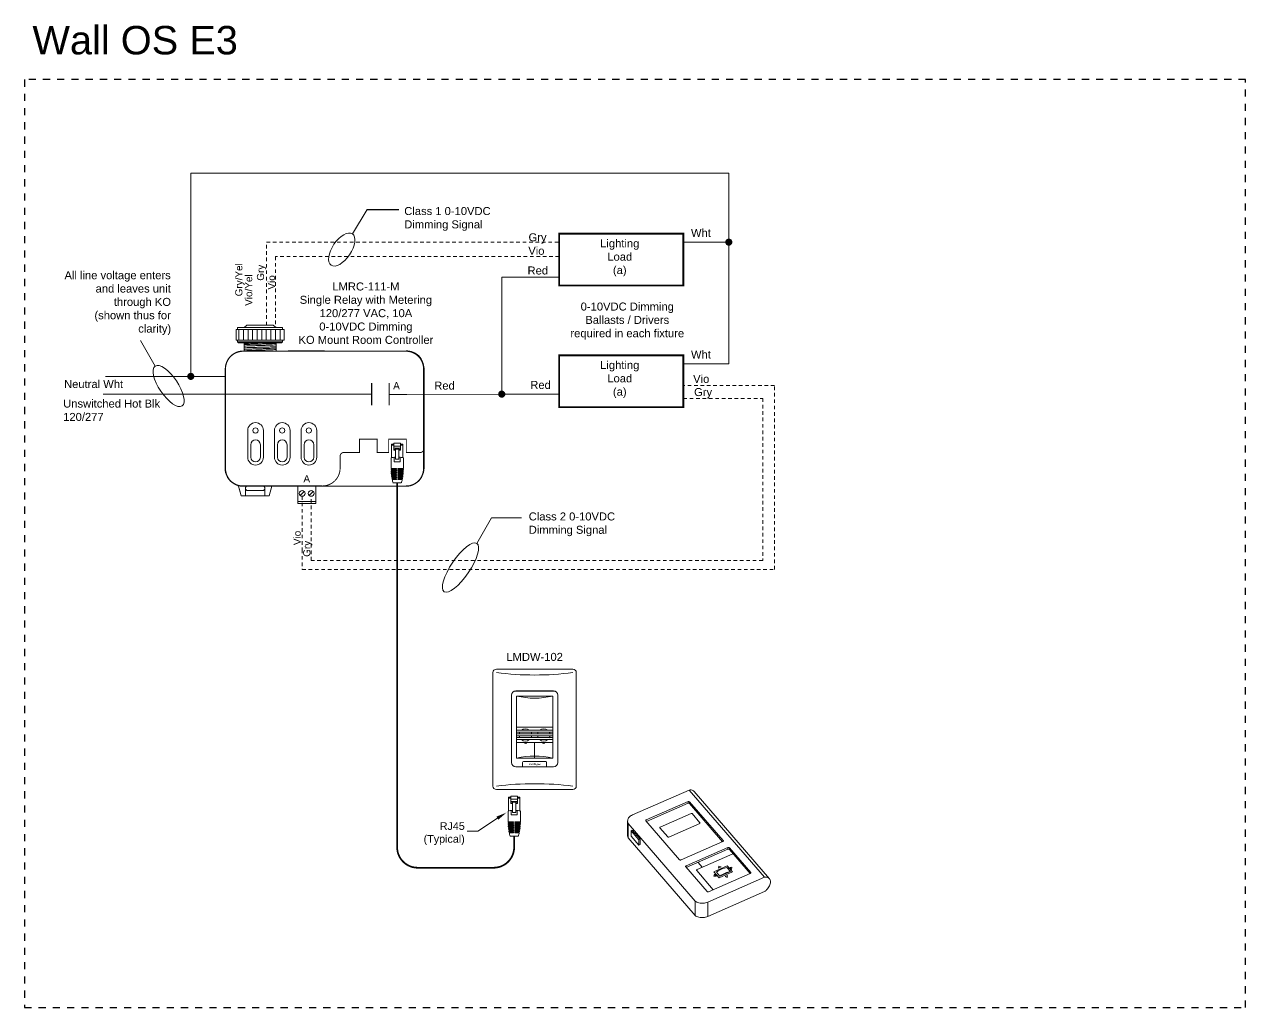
# Model space of a CAD drawing. Header units: inches. Extents: x -60 to 2005, y -577 to 104.
# Drawn here: x 98.63 to 141.53, y -82.75 to -48.21 of the extents above; entities that cross this region are included whole.
import ezdxf

# ---------------------------------------------------------------- set-up
doc = ezdxf.new("R2010")
doc.units = ezdxf.units.IN
doc.header["$MEASUREMENT"] = 0
doc.linetypes.add('Demo', pattern=[0.5, 0.25, -0.25])
doc.linetypes.add('HIDDEN2', pattern=[0.1875, 0.125, -0.0625])
doc.layers.get('0').update_dxf_attribs({"lineweight": 5})
doc.layers.add('PS Borders', color=40, linetype='Demo', lineweight=5, plot=False)
for name, color, linetype, lineweight in [('WS', 3, 'Continuous', 5), ('WS_DETAIL', 7, 'Continuous', 5), ('WS_LineVoltage', 1, 'Continuous', 5), ('WS_LowVoltage', 6, 'Continuous', 5)]:
    doc.layers.add(name, color=color, linetype=linetype, lineweight=lineweight)
doc.styles.add('ARIAL', font='arial.ttf')

# ---------------------------------------------------------------- blocks, each defined once
blk = doc.blocks.new('A$C756910A1')
at = {"layer": 'WS_DETAIL'}
for p, q in [((0.15, 6.6), (0.15, 10.17)), ((0.15, 10.17), (0.73, 10.17)), ((0.73, 9.92), (0.15, 9.92)), ((0.73, 10.43), (0.73, 8.56)), ((0.73, 10.43), (2.51, 10.43)), ((2.51, 9.66), (0.73, 9.66)), ((2.51, 10.43), (2.51, 8.56)), ((3.08, 10.17), (2.51, 10.17)), ((3.08, 9.92), (2.51, 9.92)), ((3.08, 6.6), (3.08, 10.17)), ((0, 6.56), (0, 3.73)), ((2.51, 9.06), (0.73, 9.06)), ((0.73, 8.74), (1.17, 8.74)), ((0.73, 8.56), (1.17, 8.56)), ((0.81, 6.7), (0.81, 5.55)), ((1.17, 6.17), (1.17, 9.06)), ((1.17, 8.85), (2.06, 8.85)), ((2.06, 6.17), (2.06, 9.06)), ((2.06, 8.74), (2.51, 8.74)), ((2.51, 8.56), (2.06, 8.56)), ((2.42, 6.7), (2.42, 5.55)), ((3.23, 6.56), (3.23, 3.73)), ((0, 3.73), (1.43, 3.73)), ((0, 3.51), (1.43, 3.51)), ((0.01, 3.29), (1.43, 3.29)), ((0.81, 5.55), (2.42, 5.55)), ((0.89, 3.73), (0.89, 3.51)), ((0.89, 3.29), (0.89, 3.06)), ((1.17, 6.17), (2.06, 6.17)), ((1.43, 3.51), (1.43, 3.73)), ((1.43, 3.06), (1.43, 3.29)), ((1.8, 3.73), (3.23, 3.73)), ((1.8, 3.51), (1.8, 3.73)), ((1.8, 3.51), (3.23, 3.51)), ((1.8, 3.29), (3.23, 3.29)), ((1.8, 3.06), (1.8, 3.29)), ((2.34, 3.73), (2.34, 3.51)), ((2.34, 3.29), (2.34, 3.06)), ((0.02, 3.06), (1.43, 3.06)), ((0.03, 2.84), (1.43, 2.84)), ((0.05, 2.62), (1.43, 2.62)), ((0.07, 2.4), (1.43, 2.4)), ((0.09, 2.18), (1.43, 2.18)), ((0.12, 1.96), (1.43, 1.96)), ((0.15, 1.74), (1.43, 1.74)), ((0.18, 1.52), (1.43, 1.52)), ((0.22, 1.3), (1.43, 1.3)), ((0.26, 1.08), (1.43, 1.08)), ((0.31, 0.86), (1.43, 0.86)), ((0.89, 2.84), (0.89, 2.62)), ((0.89, 2.4), (0.89, 2.18)), ((0.89, 1.96), (0.89, 1.74)), ((0.89, 1.52), (0.89, 1.3)), ((0.89, 1.08), (0.89, 0.86)), ((1.43, 2.62), (1.43, 2.84)), ((1.43, 2.18), (1.43, 2.4)), ((1.43, 1.74), (1.43, 1.96)), ((1.43, 1.3), (1.43, 1.52)), ((1.43, 0.86), (1.43, 1.08)), ((1.8, 3.06), (3.22, 3.06)), ((1.8, 2.84), (3.2, 2.84)), ((1.8, 2.62), (1.8, 2.84)), ((1.8, 2.62), (3.19, 2.62)), ((1.8, 2.4), (3.17, 2.4)), ((1.8, 2.18), (1.8, 2.4)), ((1.8, 2.18), (3.14, 2.18)), ((1.8, 1.96), (3.12, 1.96)), ((1.8, 1.74), (1.8, 1.96)), ((1.8, 1.74), (3.09, 1.74)), ((1.8, 1.52), (3.05, 1.52)), ((1.8, 1.3), (1.8, 1.52)), ((1.8, 1.3), (3.01, 1.3)), ((1.8, 1.08), (2.97, 1.08)), ((1.8, 0.86), (1.8, 1.08)), ((1.8, 0.86), (2.92, 0.86)), ((2.34, 2.84), (2.34, 2.62)), ((2.34, 2.4), (2.34, 2.18)), ((2.34, 1.96), (2.34, 1.74)), ((2.34, 1.52), (2.34, 1.3)), ((2.34, 1.08), (2.34, 0.86)), ((2.69, 0), (0.52, 0))]:
    blk.add_line(p, q, dxfattribs=at)
for centre, radius, start, end in [((1.62, -0.58), 7.33, 93.502, 102.7411), ((1.62, -0.58), 7.33, 77.2589, 86.498), ((13.49, 3.73), 13.49, 180.937, 181.8742), ((-10.25, 3.73), 13.49, 358.1258, 359.063), ((13.49, 3.73), 13.49, 182.8119, 183.7504), ((13.49, 3.73), 13.49, 184.6899, 185.6307), ((13.49, 3.73), 13.49, 186.573, 187.5171), ((13.49, 3.73), 13.49, 188.4632, 189.4117), ((13.49, 3.73), 13.49, 190.3627, 191.3167), ((13.49, 3.73), 13.49, 192.2739, 196.0379), ((-10.25, 3.73), 13.49, 343.9621, 347.7261), ((-10.25, 3.73), 13.49, 348.6833, 349.6373), ((-10.25, 3.73), 13.49, 350.5883, 351.5368), ((-10.25, 3.73), 13.49, 352.4829, 353.427), ((-10.25, 3.73), 13.49, 354.3693, 355.3101), ((-10.25, 3.73), 13.49, 356.2496, 357.1881)]:
    blk.add_arc(centre, radius, start, end, dxfattribs=at)
blk = doc.blocks.new('RJ45')
at = {"layer": 'WS_DETAIL', "xscale": 1.117448685388325, "yscale": 1.117448685388325, "zscale": 1.117448685388325}
blk.add_blockref('A$C756910A1', (59.47, 150.68), dxfattribs=at)
blk = doc.blocks.new('A$C28216DC1')
at = {"layer": 'WS_DETAIL'}
blk.add_lwpolyline([(22.84, 8.11), (17.13, 4.27), (13.98, 4.27)], dxfattribs=at)
blk.add_solid([(23.11, 7.67), (22.56, 8.56), (25.52, 9.76)], dxfattribs=at)
at = {"layer": 'WS_DETAIL', "linetype": 'Continuous', "insert": (13.29, 3.59), "char_height": 2.25, "width": 37.309, "attachment_point": 6, "style": 'ARIAL'}
blk.add_mtext('\\pi29.81;RJ45\\P\\pi22.42;(Typical)', dxfattribs=at)
blk = doc.blocks.new('LMCT-100_i')
at = {"extrusion": (0, 0.700492, 0.71366)}
for p, q in [((-24.44, 12.57), (-4.49, 21.34)), ((-19.6, 10.84), (-4.88, 17.31)), ((-4.89, 17.31), (-4.89, 16.68)), ((21.96, -9.31), (-4.49, 21.34)), ((-4.39, 17.23), (7.47, 3.58)), ((-4.39, 17.22), (-4.39, 16.6)), ((-2.72, 20.82), (23.73, -9.83)), ((-4.88, 16.69), (-19.52, 10.26)), ((-14.71, 8.31), (-3.84, 13.09)), ((7.2, 3.17), (-4.39, 16.6)), ((-3.47, 13.03), (-0.73, 9.81)), ((-26.13, 10.41), (-26.13, 5.37)), ((-25.93, 9.59), (-25.93, 4.54)), ((-25.92, 9.59), (-2.4, -17.69)), ((-7.85, -3.15), (-19.72, 10.49)), ((-19.6, 10.84), (-19.6, 10.35)), ((-0.8, 9.56), (-11.67, 4.79)), ((-24.48, 7.23), (-24.92, 7.04)), ((-24.92, 7.04), (-22.2, 3.89)), ((-24.92, 7.04), (-24.92, 5.11)), ((-22.2, 1.96), (-24.92, 5.11)), ((-12.03, 4.85), (-14.8, 8.05)), ((-22.2, 3.89), (-21.76, 4.08)), ((-22.2, 1.96), (-22.2, 3.89)), ((-21.76, 2.15), (-22.2, 1.96)), ((-21.76, 2.15), (-21.76, 4.08)), ((7.36, 3.23), (-7.36, -3.23)), ((-5.6, -5.33), (9.12, 1.14)), ((9.12, 0.51), (-5.52, -5.91)), ((7.47, 3.58), (7.47, 3.31)), ((9.12, 1.14), (9.12, 0.51)), ((9.61, 1.05), (17.1, -7.63)), ((9.61, 1.05), (9.61, 0.43)), ((16.9, -8.02), (9.61, 0.43)), ((-1.72, -6.58), (10.88, -1.04)), ((0.07, -5.79), (-1.38, -4.1)), ((1.77, -14.36), (-5.72, -5.68)), ((-5.6, -5.33), (-5.6, -5.82)), ((3.96, -13.7), (-1.84, -6.93)), ((16.98, -7.98), (2.27, -14.44)), ((4.2, -7.4), (8.9, -5.34)), ((6, -9.49), (4.2, -7.4)), ((5.05, -8.96), (4.42, -8.23)), ((6.24, -8.97), (5.04, -7.57)), ((6, -9.49), (10.7, -7.42)), ((6.24, -8.97), (9.96, -7.33)), ((8.76, -5.94), (9.96, -7.33)), ((10.7, -7.42), (8.9, -5.34)), ((17.1, -7.63), (17.1, -7.9)), ((21.96, -9.31), (2, -18.08)), ((2, -23.12), (21.96, -14.36)), ((-2.4, -22.73), (-2.4, -17.69)), ((2, -18.08), (2, -23.12))]:
    blk.add_line(p, q, dxfattribs=at)
for p, q in [((4.42, -8.23), (4.2, -8.91)), ((5.83, -6.07), (5.93, -5.37)), ((6.71, -5.7), (5.93, -5.37)), ((9.78, -5.85), (10.48, -5.73)), ((10.4, -6.57), (10.48, -5.73)), ((5.05, -8.96), (4.2, -8.91)), ((8.87, -9.36), (8.09, -9.03)), ((8.87, -9.36), (8.97, -8.66))]:
    blk.add_line(p, q)
at = {"extrusion": (-0.310472, -0.62793, 0.71366)}
for p, q in [((6.71, -5.7), (5.83, -6.07)), ((8.97, -8.66), (8.09, -9.03))]:
    blk.add_line(p, q, dxfattribs=at)
at = {"extrusion": (-0.692921, 0.102711, 0.71366)}
blk.add_line((10.4, -6.57), (9.78, -5.85), dxfattribs=at)
for centre in [(-4.71, 16.87), (-4.71, 16.25)]:
    blk.add_arc(centre, 0.477, 48.6015, 112.129)
for points, knots in [([(-4.49, 21.34), (-4.24, 21.37), (-3.76, 21.38), (-3.16, 21.21), (-2.85, 20.98), (-2.72, 20.83), (-2.72, 20.82)], [0, 0, 0, 0, 0.1, 0.2, 0.3, 0.3044799, 0.3044799, 0.3044799, 0.3044799]), ([(-25.93, 4.54), (-26.02, 4.72), (-26.11, 5), (-26.13, 5.28), (-26.13, 5.37)], [0, 0, 0, 0, 0.1666667, 0.2459578, 0.2459578, 0.2459578, 0.2459578])]:
    blk.add_open_spline(points, degree=3, knots=knots)
for points in [[(-3.84, 13.09), (-3.82, 13.1), (-3.78, 13.11), (-3.71, 13.12), (-3.64, 13.11), (-3.57, 13.1), (-3.52, 13.07), (-3.49, 13.04), (-3.47, 13.03)], [(-24.44, 12.57), (-24.67, 12.47), (-25.09, 12.23), (-25.6, 11.79), (-25.95, 11.27), (-26.13, 10.71), (-26.14, 10.14), (-26.02, 9.77), (-25.93, 9.59)], [(-19.72, 10.49), (-19.73, 10.51), (-19.76, 10.55), (-19.77, 10.62), (-19.77, 10.69), (-19.73, 10.75), (-19.68, 10.8), (-19.63, 10.83), (-19.6, 10.84)], [(-0.73, 9.81), (-0.72, 9.8), (-0.7, 9.77), (-0.69, 9.72), (-0.69, 9.67), (-0.72, 9.62), (-0.76, 9.58), (-0.8, 9.56), (-0.82, 9.55)], [(-14.8, 8.05), (-14.81, 8.07), (-14.83, 8.1), (-14.84, 8.15), (-14.83, 8.2), (-14.81, 8.24), (-14.77, 8.28), (-14.73, 8.3), (-14.71, 8.31)], [(-11.67, 4.79), (-11.69, 4.78), (-11.73, 4.76), (-11.8, 4.75), (-11.87, 4.76), (-11.93, 4.78), (-11.99, 4.81), (-12.02, 4.83), (-12.03, 4.85)], [(7.47, 3.58), (7.49, 3.56), (7.51, 3.52), (7.53, 3.46), (7.52, 3.39), (7.48, 3.32), (7.43, 3.27), (7.38, 3.24), (7.35, 3.23)], [(9.12, 1.14), (9.14, 1.15), (9.2, 1.17), (9.3, 1.18), (9.39, 1.17), (9.48, 1.15), (9.56, 1.11), (9.6, 1.07), (9.61, 1.05)], [(9.61, 0.43), (9.6, 0.45), (9.56, 0.48), (9.48, 0.52), (9.39, 0.55), (9.3, 0.56), (9.2, 0.54), (9.14, 0.53), (9.12, 0.51)], [(-7.36, -3.23), (-7.38, -3.24), (-7.44, -3.26), (-7.54, -3.27), (-7.63, -3.27), (-7.72, -3.24), (-7.8, -3.2), (-7.84, -3.17), (-7.85, -3.15)], [(-5.72, -5.68), (-5.73, -5.66), (-5.76, -5.62), (-5.77, -5.56), (-5.76, -5.49), (-5.73, -5.42), (-5.67, -5.37), (-5.62, -5.34), (-5.6, -5.33)], [(-1.84, -6.93), (-1.85, -6.91), (-1.88, -6.87), (-1.89, -6.8), (-1.88, -6.74), (-1.85, -6.67), (-1.8, -6.62), (-1.75, -6.59), (-1.72, -6.58)], [(5.04, -7.57), (5.33, -7.34), (5.94, -6.91), (6.9, -6.4), (7.85, -6.06), (8.47, -5.96), (8.76, -5.94)], [(9.96, -7.33), (9.67, -7.35), (9.06, -7.46), (8.1, -7.8), (7.14, -8.3), (6.53, -8.73), (6.24, -8.97)], [(17.1, -7.63), (17.12, -7.65), (17.14, -7.69), (17.16, -7.75), (17.15, -7.82), (17.11, -7.88), (17.06, -7.94), (17.01, -7.97), (16.98, -7.98)], [(21.96, -14.36), (22.21, -14.17), (22.68, -13.76), (23.28, -13.06), (23.74, -12.32), (24.02, -11.58), (24.12, -10.88), (24.02, -10.27), (23.74, -9.78), (23.28, -9.44), (22.68, -9.27), (22.21, -9.28), (21.96, -9.31)], [(2.27, -14.44), (2.24, -14.46), (2.18, -14.48), (2.09, -14.49), (1.99, -14.48), (1.9, -14.45), (1.83, -14.42), (1.79, -14.38), (1.77, -14.36)], [(-2.4, -17.69), (-2.22, -17.83), (-1.8, -18.07), (-1.08, -18.32), (-0.3, -18.46), (0.5, -18.47), (1.29, -18.34), (1.78, -18.18), (2, -18.08)], [(2, -23.12), (1.78, -23.22), (1.29, -23.39), (0.5, -23.51), (-0.3, -23.5), (-1.08, -23.37), (-1.8, -23.11), (-2.22, -22.87), (-2.4, -22.73)]]:
    blk.add_open_spline(points, degree=3)
at = {"layer": 'WS_DETAIL', "extrusion": (0, 0.700492, 0.71366)}
blk.add_line((-25.93, 4.54), (-2.4, -22.73), dxfattribs=at)
at = {"layer": 'WS_DETAIL'}
blk.add_line((-24.48, 7.23), (-21.76, 4.08), dxfattribs=at)
blk = doc.blocks.new('WallPlate1Gang')
for p, q in [((-11.72, 0.96), (-11.72, 32.87)), ((-10.76, 33.83), (10.76, 33.83)), ((11.72, 32.87), (11.72, 0.96)), ((-5.31, 27.69), (5.31, 27.69)), ((-6.49, 26.51), (-6.49, 7.57)), ((6.49, 26.51), (6.49, 7.57)), ((5.31, 6.39), (-5.31, 6.39)), ((-10.76, 0), (10.76, 0))]:
    blk.add_line(p, q)
for centre, radius, start, end in [((-10.76, 32.87), 0.96, 90, 180), ((0, 117.5), 85.31, 262.7571, 277.2429), ((10.76, 32.87), 0.96, 0, 90), ((-5.31, 26.51), 1.18, 90, 180), ((5.31, 26.51), 1.18, 0, 90), ((-5.31, 7.57), 1.18, 180, 270), ((5.31, 7.57), 1.18, 270, 0), ((-10.76, 0.96), 0.96, 180, 270), ((0, -83.67), 85.31, 82.7571, 97.2429), ((10.76, 0.96), 0.96, 270, 0)]:
    blk.add_arc(centre, radius, start, end)
blk = doc.blocks.new('*U137')
blk.add_blockref('WallPlate1Gang', (0, -0.01))
blk = doc.blocks.new('*U254')
h = blk.add_hatch(color=256)
edge = h.paths.add_edge_path()
edge.add_spline(control_points=[(-1.17, 0.72), (-1.17, 0.67), (-1.18, 0.61), (-1.19, 0.54), (-1.19, 0.54), (-1.19, 0.54), (-1.19, 0.54), (-1.18, 0.56), (-1.18, 0.57), (-1.18, 0.58), (-1.16, 0.62), (-1.15, 0.66), (-1.14, 0.7), (-1.14, 0.7), (-1.05, 0.97), (-1.05, 0.97), (-1.05, 0.97), (-0.95, 0.97), (-0.95, 0.97), (-0.95, 0.97), (-1.14, 0.48), (-1.14, 0.48), (-1.14, 0.48), (-1.25, 0.48), (-1.25, 0.48), (-1.25, 0.48), (-1.25, 0.67), (-1.25, 0.67), (-1.25, 0.72), (-1.24, 0.78), (-1.23, 0.83), (-1.23, 0.83), (-1.24, 0.83), (-1.24, 0.83), (-1.25, 0.78), (-1.27, 0.72), (-1.29, 0.67), (-1.29, 0.67), (-1.36, 0.48), (-1.36, 0.48), (-1.36, 0.48), (-1.47, 0.48), (-1.47, 0.48), (-1.47, 0.48), (-1.46, 0.97), (-1.46, 0.97), (-1.46, 0.97), (-1.36, 0.97), (-1.36, 0.97), (-1.36, 0.97), (-1.38, 0.7), (-1.38, 0.7), (-1.38, 0.66), (-1.39, 0.62), (-1.39, 0.58), (-1.39, 0.57), (-1.39, 0.56), (-1.4, 0.54), (-1.4, 0.54), (-1.4, 0.54), (-1.4, 0.54), (-1.38, 0.61), (-1.36, 0.67), (-1.34, 0.72), (-1.34, 0.72), (-1.24, 0.97), (-1.24, 0.97), (-1.24, 0.97), (-1.17, 0.97), (-1.17, 0.97), (-1.17, 0.97), (-1.17, 0.72), (-1.17, 0.72)], knot_values=[0, 0, 0, 0, 1, 1, 1, 2, 2, 2, 3, 3, 3, 4, 4, 4, 5, 5, 5, 6, 6, 6, 7, 7, 7, 8, 8, 8, 9, 9, 9, 10, 10, 10, 11, 11, 11, 12, 12, 12, 13, 13, 13, 14, 14, 14, 15, 15, 15, 16, 16, 16, 17, 17, 17, 18, 18, 18, 19, 19, 19, 20, 20, 20, 21, 21, 21, 22, 22, 22, 23, 23, 23, 24, 24, 24, 24], degree=3, periodic=0)
h = blk.add_hatch(color=256)
edge = h.paths.add_edge_path()
edge.add_spline(control_points=[(-0.77, 0.48), (-0.77, 0.5), (-0.77, 0.52), (-0.76, 0.53), (-0.76, 0.53), (-0.72, 0.75), (-0.72, 0.75), (-0.71, 0.8), (-0.7, 0.85), (-0.82, 0.85), (-0.92, 0.85), (-0.95, 0.81), (-0.97, 0.74), (-0.97, 0.74), (-0.89, 0.74), (-0.89, 0.74), (-0.88, 0.77), (-0.87, 0.79), (-0.83, 0.79), (-0.81, 0.79), (-0.8, 0.79), (-0.8, 0.77), (-0.8, 0.74), (-0.81, 0.73), (-0.85, 0.71), (-0.92, 0.68), (-0.99, 0.67), (-1, 0.58), (-1.02, 0.51), (-1, 0.47), (-0.93, 0.47), (-0.9, 0.47), (-0.87, 0.49), (-0.85, 0.52), (-0.85, 0.52), (-0.84, 0.52), (-0.84, 0.52), (-0.85, 0.51), (-0.85, 0.49), (-0.85, 0.48), (-0.85, 0.48), (-0.77, 0.48), (-0.77, 0.48)], knot_values=[0, 0, 0, 0, 1, 1, 1, 2, 2, 2, 3, 3, 3, 4, 4, 4, 5, 5, 5, 6, 6, 6, 7, 7, 7, 8, 8, 8, 9, 9, 9, 10, 10, 10, 11, 11, 11, 12, 12, 12, 13, 13, 13, 14, 14, 14, 14], degree=3, periodic=0)
edge = h.paths.add_edge_path()
edge.add_spline(control_points=[(-0.83, 0.63), (-0.84, 0.6), (-0.84, 0.54), (-0.89, 0.54), (-0.92, 0.54), (-0.93, 0.56), (-0.92, 0.58), (-0.92, 0.6), (-0.91, 0.62), (-0.9, 0.63), (-0.87, 0.65), (-0.84, 0.66), (-0.82, 0.67), (-0.82, 0.67), (-0.83, 0.63), (-0.83, 0.63)], knot_values=[0, 0, 0, 0, 1, 1, 1, 2, 2, 2, 3, 3, 3, 4, 4, 4, 5, 5, 5, 5], degree=3, periodic=0)
h = blk.add_hatch(color=256)
edge = h.paths.add_edge_path()
edge.add_spline(control_points=[(-0.57, 0.48), (-0.62, 0.48), (-0.69, 0.47), (-0.68, 0.54), (-0.68, 0.54), (-0.63, 0.78), (-0.63, 0.78), (-0.63, 0.78), (-0.66, 0.78), (-0.66, 0.78), (-0.66, 0.78), (-0.65, 0.85), (-0.65, 0.85), (-0.65, 0.85), (-0.61, 0.85), (-0.61, 0.85), (-0.61, 0.85), (-0.59, 0.94), (-0.59, 0.94), (-0.59, 0.94), (-0.51, 0.94), (-0.51, 0.94), (-0.51, 0.94), (-0.53, 0.85), (-0.53, 0.85), (-0.53, 0.85), (-0.5, 0.85), (-0.5, 0.85), (-0.5, 0.85), (-0.51, 0.78), (-0.51, 0.78), (-0.51, 0.78), (-0.54, 0.78), (-0.54, 0.78), (-0.54, 0.78), (-0.59, 0.56), (-0.59, 0.56), (-0.59, 0.54), (-0.57, 0.55), (-0.56, 0.55), (-0.56, 0.55), (-0.57, 0.48), (-0.57, 0.48)], knot_values=[0, 0, 0, 0, 1, 1, 1, 2, 2, 2, 3, 3, 3, 4, 4, 4, 5, 5, 5, 6, 6, 6, 7, 7, 7, 8, 8, 8, 9, 9, 9, 10, 10, 10, 11, 11, 11, 12, 12, 12, 13, 13, 13, 14, 14, 14, 14], degree=3, periodic=0)
h = blk.add_hatch(color=256)
edge = h.paths.add_edge_path()
edge.add_spline(control_points=[(-0.4, 0.48), (-0.45, 0.48), (-0.52, 0.47), (-0.5, 0.54), (-0.5, 0.54), (-0.45, 0.78), (-0.45, 0.78), (-0.45, 0.78), (-0.49, 0.78), (-0.49, 0.78), (-0.49, 0.78), (-0.47, 0.85), (-0.47, 0.85), (-0.47, 0.85), (-0.44, 0.85), (-0.44, 0.85), (-0.44, 0.85), (-0.42, 0.94), (-0.42, 0.94), (-0.42, 0.94), (-0.33, 0.94), (-0.33, 0.94), (-0.33, 0.94), (-0.36, 0.85), (-0.36, 0.85), (-0.36, 0.85), (-0.32, 0.85), (-0.32, 0.85), (-0.32, 0.85), (-0.33, 0.78), (-0.33, 0.78), (-0.33, 0.78), (-0.37, 0.78), (-0.37, 0.78), (-0.37, 0.78), (-0.42, 0.56), (-0.42, 0.56), (-0.42, 0.54), (-0.39, 0.55), (-0.38, 0.55), (-0.38, 0.55), (-0.4, 0.48), (-0.4, 0.48)], knot_values=[0, 0, 0, 0, 1, 1, 1, 2, 2, 2, 3, 3, 3, 4, 4, 4, 5, 5, 5, 6, 6, 6, 7, 7, 7, 8, 8, 8, 9, 9, 9, 10, 10, 10, 11, 11, 11, 12, 12, 12, 13, 13, 13, 14, 14, 14, 14], degree=3, periodic=0)
h = blk.add_hatch(color=256)
edge = h.paths.add_edge_path()
edge.add_spline(control_points=[(0, 0.82), (0.01, 0.86), (0.02, 0.9), (-0.03, 0.9), (-0.06, 0.9), (-0.08, 0.89), (-0.09, 0.86), (-0.1, 0.82), (-0.08, 0.81), (-0.05, 0.79), (-0.03, 0.77), (0.02, 0.74), (0.04, 0.71), (0.06, 0.68), (0.07, 0.65), (0.06, 0.61), (0.04, 0.52), (-0.03, 0.47), (-0.12, 0.47), (-0.23, 0.47), (-0.25, 0.53), (-0.23, 0.62), (-0.23, 0.62), (-0.23, 0.65), (-0.23, 0.65), (-0.23, 0.65), (-0.14, 0.65), (-0.14, 0.65), (-0.14, 0.65), (-0.14, 0.63), (-0.14, 0.63), (-0.16, 0.58), (-0.15, 0.54), (-0.1, 0.54), (-0.07, 0.54), (-0.04, 0.56), (-0.04, 0.6), (-0.03, 0.63), (-0.04, 0.65), (-0.06, 0.66), (-0.1, 0.7), (-0.15, 0.73), (-0.18, 0.78), (-0.19, 0.8), (-0.19, 0.82), (-0.18, 0.85), (-0.17, 0.93), (-0.11, 0.98), (-0.02, 0.98), (0.13, 0.98), (0.1, 0.87), (0.09, 0.82), (0.09, 0.82), (0, 0.82), (0, 0.82)], knot_values=[0, 0, 0, 0, 1, 1, 1, 2, 2, 2, 3, 3, 3, 4, 4, 4, 5, 5, 5, 6, 6, 6, 7, 7, 7, 8, 8, 8, 9, 9, 9, 10, 10, 10, 11, 11, 11, 12, 12, 12, 13, 13, 13, 14, 14, 14, 15, 15, 15, 16, 16, 16, 17, 17, 17, 18, 18, 18, 18], degree=3, periodic=0)
h = blk.add_hatch(color=256)
edge = h.paths.add_edge_path(flags=16)
edge.add_spline(control_points=[(0.22, 0.48), (0.17, 0.48), (0.1, 0.47), (0.11, 0.54), (0.11, 0.54), (0.17, 0.78), (0.17, 0.78), (0.17, 0.78), (0.13, 0.78), (0.13, 0.78), (0.13, 0.78), (0.14, 0.85), (0.14, 0.85), (0.14, 0.85), (0.18, 0.85), (0.18, 0.85), (0.18, 0.85), (0.2, 0.94), (0.2, 0.94), (0.2, 0.94), (0.28, 0.94), (0.28, 0.94), (0.28, 0.94), (0.26, 0.85), (0.26, 0.85), (0.26, 0.85), (0.3, 0.85), (0.3, 0.85), (0.3, 0.85), (0.28, 0.78), (0.28, 0.78), (0.28, 0.78), (0.25, 0.78), (0.25, 0.78), (0.25, 0.78), (0.2, 0.56), (0.2, 0.56), (0.2, 0.54), (0.22, 0.55), (0.23, 0.55), (0.23, 0.55), (0.22, 0.48), (0.22, 0.48)], knot_values=[0, 0, 0, 0, 1, 1, 1, 2, 2, 2, 3, 3, 3, 4, 4, 4, 5, 5, 5, 6, 6, 6, 7, 7, 7, 8, 8, 8, 9, 9, 9, 10, 10, 10, 11, 11, 11, 12, 12, 12, 13, 13, 13, 14, 14, 14, 14], degree=3, periodic=0)
h = blk.add_hatch(color=256)
edge = h.paths.add_edge_path(flags=16)
edge.add_spline(control_points=[(0.39, 0.47), (0.5, 0.47), (0.53, 0.53), (0.56, 0.65), (0.58, 0.78), (0.6, 0.85), (0.47, 0.85), (0.35, 0.85), (0.33, 0.78), (0.3, 0.65), (0.28, 0.53), (0.28, 0.47), (0.39, 0.47)], knot_values=[0, 0, 0, 0, 1, 1, 1, 2, 2, 2, 3, 3, 3, 4, 4, 4, 4], degree=3, periodic=0)
edge = h.paths.add_edge_path(flags=16)
edge.add_spline(control_points=[(0.4, 0.72), (0.41, 0.76), (0.42, 0.79), (0.46, 0.79), (0.5, 0.79), (0.49, 0.76), (0.49, 0.72), (0.49, 0.72), (0.46, 0.6), (0.46, 0.6), (0.45, 0.56), (0.44, 0.54), (0.41, 0.54), (0.37, 0.54), (0.37, 0.56), (0.38, 0.6), (0.38, 0.6), (0.4, 0.72), (0.4, 0.72)], knot_values=[0, 0, 0, 0, 1, 1, 1, 2, 2, 2, 3, 3, 3, 4, 4, 4, 5, 5, 5, 6, 6, 6, 6], degree=3, periodic=0)
h = blk.add_hatch(color=256)
edge = h.paths.add_edge_path(flags=16)
edge.add_spline(control_points=[(0.75, 0.85), (0.75, 0.85), (0.66, 0.85), (0.66, 0.85), (0.66, 0.85), (0.56, 0.36), (0.56, 0.36), (0.56, 0.36), (0.64, 0.36), (0.64, 0.36), (0.64, 0.36), (0.67, 0.52), (0.67, 0.52), (0.67, 0.52), (0.68, 0.52), (0.68, 0.52), (0.69, 0.48), (0.71, 0.48), (0.74, 0.47), (0.81, 0.47), (0.84, 0.54), (0.85, 0.59), (0.85, 0.59), (0.88, 0.73), (0.88, 0.73), (0.9, 0.82), (0.88, 0.85), (0.82, 0.85), (0.79, 0.86), (0.76, 0.84), (0.74, 0.81), (0.74, 0.81), (0.74, 0.81), (0.74, 0.81), (0.74, 0.81), (0.75, 0.85), (0.75, 0.85)], knot_values=[0, 0, 0, 0, 1, 1, 1, 2, 2, 2, 3, 3, 3, 4, 4, 4, 5, 5, 5, 6, 6, 6, 7, 7, 7, 8, 8, 8, 9, 9, 9, 10, 10, 10, 11, 11, 11, 12, 12, 12, 12], degree=3, periodic=0)
edge = h.paths.add_edge_path(flags=16)
edge.add_spline(control_points=[(0.72, 0.71), (0.72, 0.74), (0.74, 0.79), (0.78, 0.79), (0.81, 0.79), (0.8, 0.76), (0.8, 0.72), (0.8, 0.72), (0.77, 0.6), (0.77, 0.6), (0.76, 0.57), (0.75, 0.54), (0.72, 0.54), (0.7, 0.54), (0.69, 0.56), (0.7, 0.6), (0.7, 0.6), (0.72, 0.71), (0.72, 0.71)], knot_values=[0, 0, 0, 0, 1, 1, 1, 2, 2, 2, 3, 3, 3, 4, 4, 4, 5, 5, 5, 6, 6, 6, 6], degree=3, periodic=0)
h = blk.add_hatch(color=256)
edge = h.paths.add_edge_path(flags=16)
edge.add_spline(control_points=[(1.06, 0.85), (1.06, 0.85), (0.98, 0.85), (0.98, 0.85), (0.98, 0.85), (0.88, 0.36), (0.88, 0.36), (0.88, 0.36), (0.96, 0.36), (0.96, 0.36), (0.96, 0.36), (0.99, 0.52), (0.99, 0.52), (0.99, 0.52), (0.99, 0.52), (0.99, 0.52), (1.01, 0.48), (1.03, 0.48), (1.06, 0.47), (1.13, 0.47), (1.16, 0.54), (1.17, 0.59), (1.17, 0.59), (1.2, 0.73), (1.2, 0.73), (1.22, 0.82), (1.19, 0.85), (1.14, 0.85), (1.11, 0.86), (1.08, 0.84), (1.06, 0.81), (1.06, 0.81), (1.06, 0.81), (1.06, 0.81), (1.06, 0.81), (1.06, 0.85), (1.06, 0.85)], knot_values=[0, 0, 0, 0, 1, 1, 1, 2, 2, 2, 3, 3, 3, 4, 4, 4, 5, 5, 5, 6, 6, 6, 7, 7, 7, 8, 8, 8, 9, 9, 9, 10, 10, 10, 11, 11, 11, 12, 12, 12, 12], degree=3, periodic=0)
edge = h.paths.add_edge_path(flags=16)
edge.add_spline(control_points=[(1.04, 0.71), (1.04, 0.74), (1.05, 0.79), (1.09, 0.79), (1.13, 0.79), (1.12, 0.76), (1.12, 0.72), (1.12, 0.72), (1.09, 0.6), (1.09, 0.6), (1.08, 0.57), (1.07, 0.54), (1.04, 0.54), (1.01, 0.54), (1, 0.56), (1.01, 0.6), (1.01, 0.6), (1.04, 0.71), (1.04, 0.71)], knot_values=[0, 0, 0, 0, 1, 1, 1, 2, 2, 2, 3, 3, 3, 4, 4, 4, 5, 5, 5, 6, 6, 6, 6], degree=3, periodic=0)
h = blk.add_hatch(color=256)
edge = h.paths.add_edge_path(flags=16)
edge.add_spline(control_points=[(1.25, 0.63), (1.22, 0.52), (1.25, 0.47), (1.35, 0.47), (1.43, 0.47), (1.48, 0.53), (1.49, 0.61), (1.49, 0.61), (1.41, 0.61), (1.41, 0.61), (1.4, 0.56), (1.39, 0.54), (1.36, 0.54), (1.33, 0.54), (1.31, 0.55), (1.32, 0.59), (1.32, 0.59), (1.34, 0.65), (1.34, 0.65), (1.34, 0.65), (1.5, 0.65), (1.5, 0.65), (1.5, 0.65), (1.51, 0.7), (1.51, 0.7), (1.53, 0.79), (1.53, 0.85), (1.42, 0.85), (1.34, 0.85), (1.28, 0.81), (1.27, 0.72), (1.27, 0.72), (1.25, 0.63), (1.25, 0.63)], knot_values=[0, 0, 0, 0, 1, 1, 1, 2, 2, 2, 3, 3, 3, 4, 4, 4, 5, 5, 5, 6, 6, 6, 7, 7, 7, 8, 8, 8, 9, 9, 9, 10, 10, 10, 11, 11, 11, 11], degree=3, periodic=0)
edge = h.paths.add_edge_path()
edge.add_spline(control_points=[(1.35, 0.71), (1.35, 0.71), (1.35, 0.73), (1.35, 0.73), (1.36, 0.76), (1.36, 0.79), (1.41, 0.79), (1.44, 0.79), (1.45, 0.78), (1.44, 0.74), (1.44, 0.74), (1.43, 0.71), (1.43, 0.71), (1.43, 0.71), (1.35, 0.71), (1.35, 0.71)], knot_values=[0, 0, 0, 0, 1, 1, 1, 2, 2, 2, 3, 3, 3, 4, 4, 4, 5, 5, 5, 5], degree=3, periodic=0)
h = blk.add_hatch(color=256)
edge = h.paths.add_edge_path()
edge.add_spline(control_points=[(1.68, 0.78), (1.68, 0.78), (1.68, 0.78), (1.68, 0.78), (1.7, 0.81), (1.71, 0.82), (1.73, 0.83), (1.76, 0.85), (1.77, 0.85), (1.78, 0.85), (1.78, 0.85), (1.76, 0.75), (1.76, 0.75), (1.72, 0.76), (1.68, 0.75), (1.67, 0.69), (1.67, 0.69), (1.62, 0.48), (1.62, 0.48), (1.62, 0.48), (1.54, 0.48), (1.54, 0.48), (1.54, 0.48), (1.62, 0.85), (1.62, 0.85), (1.62, 0.85), (1.7, 0.85), (1.7, 0.85), (1.7, 0.85), (1.68, 0.78), (1.68, 0.78)], knot_values=[0, 0, 0, 0, 1, 1, 1, 2, 2, 2, 3, 3, 3, 4, 4, 4, 5, 5, 5, 6, 6, 6, 7, 7, 7, 8, 8, 8, 9, 9, 9, 10, 10, 10, 10], degree=3, periodic=0)
for p, q in [((-5.32, 21.31), (5.32, 21.31)), ((-6.5, 20.13), (-6.5, 1.18)), ((-5.07, 2.44), (-5.07, 19.89)), ((-5.07, 19.89), (5.07, 19.89)), ((5.07, 19.89), (5.07, 2.44)), ((6.5, 20.13), (6.5, 1.18)), ((-5.07, 11.16), (5.07, 11.16)), ((-5.07, 10.28), (5.07, 10.28)), ((-5.07, 9.77), (5.07, 9.77)), ((-5.07, 9.24), (5.07, 9.24)), ((-5.07, 8.73), (5.07, 8.73)), ((-5.07, 8.2), (5.07, 8.2)), ((-5.07, 7.69), (5.07, 7.69)), ((-5.07, 6.8), (5.07, 6.8)), ((-2.87, 6.8), (-2.87, 6.7)), ((-2.2, 6.8), (-2.2, 6.7)), ((0, 6.8), (0, 2.44)), ((2.2, 6.8), (2.2, 6.7)), ((2.87, 6.8), (2.87, 6.7)), ((5.32, 0), (-5.32, 0)), ((5.07, 2.44), (-5.07, 2.44)), ((-3.38, 1.24), (-3.38, 0)), ((3.14, 1.48), (-3.14, 1.48)), ((3.38, 1.24), (3.38, 0))]:
    blk.add_line(p, q)
for centre, radius, start, end in [((-5.32, 20.13), 1.18, 90, 180), ((5.32, 20.13), 1.18, 0, 90), ((0, 41.25), 21.96, 256.6482, 283.3518), ((-2.57, 8.98), 1.74, 48.2212, 131.7788), ((2.57, 8.98), 1.74, 48.2212, 131.7788), ((-2.57, 8.98), 1.74, 153.1396, 171.5496), ((-2.57, 8.98), 1.74, 188.4504, 206.8604), ((-2.57, 8.98), 1.74, 228.2212, 311.7788), ((-2.57, 8.98), 1.74, 8.4504, 26.8604), ((-2.57, 8.98), 1.74, 333.1396, 351.5496), ((2.57, 8.98), 1.74, 153.1396, 171.5496), ((2.57, 8.98), 1.74, 188.4504, 206.8604), ((2.57, 8.98), 1.74, 228.2212, 311.7788), ((2.57, 8.98), 1.74, 8.4504, 26.8604), ((2.57, 8.98), 1.74, 333.1396, 351.5496), ((-2.54, 7.24), 0.639, 238.6629, 301.3371), ((2.54, 7.24), 0.639, 238.6629, 301.3371), ((-5.32, 1.18), 1.18, 180, 270), ((0, -18.92), 21.96, 76.6482, 103.3518), ((-3.14, 1.24), 0.239, 90, 180), ((3.14, 1.24), 0.239, 0, 90), ((5.32, 1.18), 1.18, 270, 0)]:
    blk.add_arc(centre, radius, start, end)
at = {"insert": (0, 32.02), "char_height": 2.25, "width": 18.0225, "attachment_point": 2, "style": 'ARIAL'}
blk.add_mtext('LMDW-102', dxfattribs=at)
blk = doc.blocks.new('*U284')
at = {"color": 7, "linetype": 'Continuous', "lineweight": 15}
for p, q in [((3.15, 48.91), (3.15, 45.91)), ((3.15, 48.91), (3.15, 45.91)), ((3.15, 48.91), (3.26, 48.91)), ((3.15, 48.91), (3.15, 48.91)), ((3.26, 48.91), (3.51, 48.91)), ((3.51, 48.91), (3.54, 48.91)), ((3.54, 48.91), (3.97, 48.91)), ((3.61, 49.41), (3.61, 48.91)), ((16.19, 49.41), (3.61, 49.41)), ((3.97, 45.91), (3.97, 48.91)), ((3.97, 48.91), (4.39, 48.91)), ((4.39, 48.91), (4.44, 48.91)), ((4.44, 48.91), (4.55, 48.91)), ((4.55, 48.91), (5.25, 48.91)), ((5.25, 45.91), (5.25, 48.91)), ((5.25, 48.91), (5.74, 48.91)), ((6.1, 50.04), (5.4, 49.41)), ((5.74, 48.91), (5.86, 48.91)), ((5.86, 48.91), (6.08, 48.91)), ((6.08, 48.91), (6.99, 48.91)), ((6.15, 50.08), (6.1, 50.04)), ((6.15, 50.08), (13.65, 50.08)), ((6.53, 45.91), (6.53, 48.91)), ((6.99, 48.91), (7.49, 48.91)), ((7.49, 48.91), (7.64, 48.91)), ((7.64, 48.91), (7.99, 48.91)), ((7.82, 45.91), (7.82, 48.91)), ((7.99, 48.91), (9.01, 48.91)), ((9.01, 48.91), (9.48, 48.91)), ((9.1, 45.91), (9.1, 48.91)), ((9.48, 48.91), (9.64, 48.91)), ((9.64, 48.91), (10.08, 48.91)), ((10.08, 48.91), (11.13, 48.91)), ((10.39, 45.91), (10.39, 48.91)), ((11.13, 48.91), (11.51, 48.91)), ((11.51, 48.91), (11.66, 48.91)), ((11.66, 48.91), (12.16, 48.91)), ((11.67, 45.91), (11.67, 48.91)), ((12.16, 48.91), (13.12, 48.91)), ((12.96, 45.91), (12.96, 48.91)), ((13.12, 48.91), (13.38, 48.91)), ((13.38, 48.91), (13.52, 48.91)), ((13.52, 48.91), (14.01, 48.91)), ((13.7, 50.04), (13.65, 50.08)), ((14.4, 49.41), (13.7, 50.04)), ((14.01, 48.91), (14.79, 48.91)), ((14.24, 48.91), (15.46, 48.91)), ((14.24, 45.91), (14.24, 48.91)), ((15.46, 48.91), (15.99, 48.91)), ((15.53, 45.91), (15.53, 48.91)), ((15.99, 48.91), (16.04, 48.91)), ((16.04, 48.91), (16.37, 48.91)), ((16.19, 48.91), (16.19, 49.41)), ((16.37, 48.91), (16.59, 48.91)), ((16.59, 48.91), (16.6, 48.91)), ((16.6, 48.91), (16.65, 48.91)), ((16.65, 45.91), (16.65, 48.91)), ((3.15, 45.91), (3.26, 45.91)), ((3.15, 45.91), (3.15, 45.91)), ((3.51, 45.91), (3.26, 45.91)), ((3.54, 45.91), (3.51, 45.91)), ((3.54, 45.91), (3.97, 45.91)), ((3.61, 45.91), (3.61, 45.41)), ((3.61, 45.41), (3.86, 45.16)), ((3.61, 45.41), (16.19, 45.41)), ((15.94, 45.16), (3.86, 45.16)), ((4.39, 45.91), (3.97, 45.91)), ((4.44, 45.91), (4.39, 45.91)), ((4.55, 45.91), (4.44, 45.91)), ((4.55, 45.91), (5.25, 45.91)), ((5.74, 45.91), (5.25, 45.91)), ((5.4, 45.16), (5.4, 44.92)), ((5.4, 44.65), (5.4, 44.54)), ((5.86, 45.91), (5.74, 45.91)), ((6.08, 45.91), (5.86, 45.91)), ((6.08, 45.91), (6.99, 45.91)), ((7.49, 45.91), (6.99, 45.91)), ((7.64, 45.91), (7.49, 45.91)), ((7.99, 45.91), (7.64, 45.91)), ((7.99, 45.91), (9.01, 45.91)), ((9.48, 45.91), (9.01, 45.91)), ((9.64, 45.91), (9.48, 45.91)), ((10.08, 45.91), (9.64, 45.91)), ((10.08, 45.91), (11.13, 45.91)), ((11.51, 45.91), (11.13, 45.91)), ((11.66, 45.91), (11.51, 45.91)), ((12.16, 45.91), (11.66, 45.91)), ((12.16, 45.91), (13.12, 45.91)), ((13.38, 45.91), (13.12, 45.91)), ((13.52, 45.91), (13.38, 45.91)), ((14.01, 45.91), (13.52, 45.91)), ((14.01, 45.91), (14.79, 45.91)), ((14.4, 44.84), (14.4, 44.96)), ((14.93, 45.91), (14.79, 45.91)), ((15.01, 45.91), (14.93, 45.91)), ((15.46, 45.91), (15.01, 45.91)), ((15.46, 45.91), (15.99, 45.91)), ((15.94, 45.16), (16.19, 45.41)), ((16.04, 45.91), (15.99, 45.91)), ((16.37, 45.91), (16.04, 45.91)), ((16.19, 45.41), (16.19, 45.91)), ((16.37, 45.91), (16.59, 45.91)), ((16.6, 45.91), (16.59, 45.91)), ((16.65, 45.91), (16.6, 45.91)), ((5.4, 44.2), (5.4, 44.01)), ((5.4, 43.75), (5.4, 43.63)), ((5.4, 43.29), (5.4, 43.11)), ((5.4, 43.11), (5.4, 43.04)), ((5.4, 42.82), (5.4, 43.04)), ((5.4, 42.81), (5.4, 42.82)), ((14.4, 44.4), (14.4, 44.58)), ((14.4, 43.94), (14.4, 44.05)), ((14.4, 43.49), (14.4, 43.68)), ((14.4, 43.4), (14.4, 43.49)), ((14.4, 43.4), (14.4, 42.82)), ((28.04, 42.91), (17.82, 42.91)), ((17.82, 42.91), (28.04, 42.91)), ((55.99, 21.43), (55.99, 37.91)), ((55.99, 21.43), (55.99, 37.91)), ((0.09, 23.91), (0.09, 35.16)), ((0.09, 23.91), (0.09, 35.16)), ((0.09, 23.91), (0.09, 9.91)), ((0.09, 23.91), (0.09, 9.91)), ((55.98, 21.43), (55.99, 21.43)), ((55.99, 21.43), (55.99, 9.91)), ((6.44, 20.51), (6.44, 13.01)), ((10.84, 13.01), (10.84, 20.51)), ((13.94, 20.51), (13.94, 13.01)), ((18.34, 13.01), (18.34, 20.51)), ((21.44, 20.51), (21.44, 13.01)), ((25.84, 13.01), (25.84, 20.51)), ((7.29, 13.01), (7.29, 16.51)), ((9.99, 16.51), (9.99, 13.01)), ((14.79, 13.01), (14.79, 16.51)), ((17.49, 16.51), (17.49, 13.01)), ((22.29, 13.01), (22.29, 16.51)), ((24.99, 16.51), (24.99, 13.01)), ((36.38, 14.3), (33.15, 14.3)), ((3.86, 4.82), (4.4, 2.89)), ((3.86, 4.82), (4.4, 2.89)), ((5.79, 2.16), (5.79, 4.31)), ((6.44, 4.92), (10.64, 4.92)), ((6.44, 3.62), (10.64, 3.62)), ((11.29, 4.31), (11.29, 2.16)), ((14.16, 4.91), (28.04, 4.91)), ((20.49, 4.91), (25.57, 4.91)), ((20.49, 4.91), (20.49, 4.79)), ((20.49, 0.75), (20.49, 4.86)), ((20.49, 4.79), (20.49, 4.7)), ((25.57, 4.79), (25.57, 4.91)), ((25.57, 0.75), (25.57, 4.86)), ((25.57, 4.7), (25.57, 4.79)), ((26.34, 4.91), (28.04, 4.91)), ((28.04, 4.92), (28.04, 4.91)), ((50.99, 4.91), (28.04, 4.91)), ((5.54, 2.16), (5.36, 2.16)), ((5.54, 2.16), (11.54, 2.16)), ((11.72, 2.16), (11.54, 2.16)), ((20.49, 3.06), (20.49, 2.91)), ((20.49, 0.75), (20.49, 0.6)), ((20.49, 0.6), (25.57, 0.6)), ((20.49, 0.6), (20.49, 0)), ((25.57, 0), (20.49, 0)), ((25.57, 2.91), (25.57, 3.06)), ((25.57, 0.6), (25.57, 0.75)), ((25.57, 0), (25.57, 0.6))]:
    blk.add_line(p, q, dxfattribs=at)
for p, q in [((55.99, 9.92), (55.99, 37.92)), ((41.27, 33.83), (41.27, 27.62)), ((41.28, 33.83), (41.28, 27.62)), ((46.22, 33.83), (46.22, 27.62)), ((46.22, 33.83), (46.22, 27.62)), ((33.16, 30.73), (41.27, 30.73)), ((46.22, 30.66), (51.15, 30.66)), ((3.86, 4.82), (4.61, 2.16)), ((5.08, 4.92), (27.41, 4.92)), ((12.5, 2.16), (13.26, 4.84)), ((4.61, 2.16), (12.5, 2.16)), ((21.17, 2.26), (22.32, 3.4)), ((23.7, 2.26), (24.84, 3.4))]:
    blk.add_line(p, q)
for points, const_width in [([(32.52, 42.81), (50.89, 42.81, -0.414214), (55.89, 37.81), (55.89, 9.86, -0.414214), (50.89, 4.86), (5.17, 4.86, -0.414214), (0.17, 9.86), (0.17, 37.81, -0.414214), (5.17, 42.81), (32.52, 42.81)], 0.343), ([(27.41, 4.92, 0.414214), (32.41, 9.92), (32.41, 13.3, -0.414214), (33.41, 14.3), (37.88, 14.3), (37.88, 18.09), (42.84, 18.09), (42.84, 14.3), (46.05, 14.3), (46.05, 18.09), (51.01, 18.09), (51.01, 14.3), (51.96, 14.3), (51.96, 14.3), (51.96, 14.3), (51.96, 14.3), (54.89, 14.3, 0.414214), (55.89, 15.3), (55.89, 18.28)], 0.25)]:
    blk.add_lwpolyline(points, format="xyb", dxfattribs=dict(const_width=const_width))
for centre in [(21.74, 2.83), (24.27, 2.83)]:
    blk.add_circle(centre, 0.807)
for centre, radius, start, end in [((6.31, 65.12), 22.32, 267.6512, 269.9793), ((8.64, 20.51), 2.2, 0, 180), ((8.64, 20.51), 0.749, 0.2642, 180.2642), ((16.14, 20.51), 2.2, 0, 180), ((16.13, 20.51), 0.749, 0, 180), ((23.64, 20.51), 2.2, 0, 180), ((23.63, 20.51), 0.749, 0, 180), ((8.64, 16.51), 1.35, 0, 180), ((8.64, 20.51), 0.749, 180.2642, 0.2642), ((16.14, 16.51), 1.35, 0, 180), ((16.13, 20.51), 0.749, 180, 0), ((23.64, 16.51), 1.35, 0, 180), ((23.63, 20.51), 0.749, 180, 0), ((8.64, 13.01), 2.2, 180, 0), ((8.64, 13.01), 1.35, 180, 0), ((16.14, 13.01), 2.2, 180, 0), ((16.14, 13.01), 1.35, 180, 0), ((23.64, 13.01), 2.2, 180, 0), ((23.64, 13.01), 1.35, 180, 0), ((6.44, 4.27), 0.65, 90, 180), ((6.44, 4.27), 0.65, 180, 270), ((10.64, 4.27), 0.65, 0, 90), ((10.64, 4.27), 0.65, 270, 0)]:
    blk.add_arc(centre, radius, start, end, dxfattribs=at)
for centre, start, end in [((50.99, 37.92), 359.9948, 90), ((5.08, 9.92), 179.9948, 270), ((50.99, 9.92), 270, 359.9948)]:
    blk.add_arc(centre, 5, start, end)
blk.add_ellipse((9.9, 42.83), major_axis=(5.15, 0), ratio=0.009913, start_param=3.940196, end_param=5.775428, dxfattribs=at)
for points, knots in [([(5.4, 45.1), (5.52, 45.11), (5.69, 45.13), (6.08, 45.15), (6.19, 45.16)], [0, 0, 0, 0, 0.701998, 1, 1, 1, 1]), ([(11.45, 45.16), (11.33, 45.15), (10.85, 45.14), (9.89, 45.11), (8.69, 45.07), (7.56, 45.03), (6.58, 44.99), (5.79, 44.96), (5.53, 44.93), (5.4, 44.92)], [0, 0, 0, 0, 0.048942, 0.204943, 0.360944, 0.515709, 0.672354, 0.835119, 1, 1, 1, 1]), ([(14.4, 44.96), (14.14, 44.94), (13.62, 44.92), (12.5, 44.88), (11.25, 44.84), (9.9, 44.8), (8.55, 44.77), (7.3, 44.73), (6.18, 44.69), (5.66, 44.67), (5.4, 44.65)], [0, 0, 0, 0, 0.130061, 0.25404, 0.376531, 0.5, 0.623469, 0.74596, 0.869939, 1, 1, 1, 1]), ([(5.4, 44.92), (5.4, 44.89), (5.4, 44.85), (5.4, 44.75), (5.4, 44.69), (5.4, 44.65)], [0, 0, 0, 0, 0.431166, 0.715358, 1, 1, 1, 1]), ([(14.4, 44.96), (14.4, 44.99), (14.4, 45.06), (14.4, 45.12), (14.4, 45.16)], [0, 0, 0, 0, 0.409741, 1, 1, 1, 1]), ([(14.4, 44.58), (14.4, 44.61), (14.4, 44.65), (14.4, 44.75), (14.4, 44.81), (14.4, 44.84)], [0, 0, 0, 0, 0.466804, 0.700064, 1, 1, 1, 1]), ([(5.4, 44.2), (5.53, 44.21), (5.79, 44.24), (6.58, 44.27), (7.56, 44.31), (8.69, 44.35), (9.9, 44.39), (11.11, 44.43), (12.24, 44.46), (13.22, 44.5), (14, 44.54), (14.27, 44.57), (14.4, 44.58)], [0, 0, 0, 0, 0.1036915, 0.2060517, 0.304564, 0.4018933, 0.5, 0.5981067, 0.695436, 0.7939483, 0.8963085, 1, 1, 1, 1]), ([(5.4, 44.54), (5.4, 44.51), (5.4, 44.42), (5.4, 44.3), (5.4, 44.23), (5.4, 44.2)], [0, 0, 0, 0, 0.219506, 0.609202, 1, 1, 1, 1]), ([(14.4, 44.05), (14.14, 44.04), (13.62, 44.01), (12.5, 43.97), (11.25, 43.94), (9.9, 43.9), (8.55, 43.86), (7.3, 43.83), (6.18, 43.79), (5.66, 43.76), (5.4, 43.75)], [0, 0, 0, 0, 0.130061, 0.25404, 0.376531, 0.5, 0.623469, 0.74596, 0.869939, 1, 1, 1, 1]), ([(5.4, 44.01), (5.4, 43.98), (5.4, 43.94), (5.4, 43.85), (5.4, 43.78), (5.4, 43.75)], [0, 0, 0, 0, 0.431166, 0.715358, 1, 1, 1, 1]), ([(5.4, 43.29), (5.53, 43.3), (5.79, 43.33), (6.58, 43.37), (7.56, 43.41), (8.69, 43.45), (9.9, 43.48), (11.11, 43.52), (12.24, 43.56), (13.22, 43.6), (14, 43.64), (14.27, 43.66), (14.4, 43.68)], [0, 0, 0, 0, 0.1036915, 0.2060517, 0.304564, 0.4018933, 0.5, 0.5981067, 0.695436, 0.7939483, 0.8963085, 1, 1, 1, 1]), ([(5.4, 43.63), (5.4, 43.6), (5.4, 43.52), (5.4, 43.39), (5.4, 43.33), (5.4, 43.29)], [0, 0, 0, 0, 0.219506, 0.609202, 1, 1, 1, 1]), ([(5.4, 42.89), (5.53, 42.9), (5.79, 42.93), (6.58, 42.97), (7.56, 43), (8.69, 43.04), (9.9, 43.08), (11.11, 43.12), (12.24, 43.15), (13.22, 43.19), (14, 43.23), (14.27, 43.26), (14.4, 43.27)], [0, 0, 0, 0, 0.1036915, 0.2060517, 0.304564, 0.4018933, 0.5, 0.5981067, 0.695436, 0.7939483, 0.8963085, 1, 1, 1, 1]), ([(14.4, 44.05), (14.4, 44.08), (14.4, 44.17), (14.4, 44.29), (14.4, 44.36), (14.4, 44.4)], [0, 0, 0, 0, 0.213079, 0.605976, 1, 1, 1, 1]), ([(14.4, 43.68), (14.4, 43.7), (14.4, 43.75), (14.4, 43.84), (14.4, 43.9), (14.4, 43.94)], [0, 0, 0, 0, 0.466804, 0.700064, 1, 1, 1, 1]), ([(0.09, 9.91), (0.1, 9.59), (0.14, 8.93), (0.44, 7.99), (0.9, 7.12), (1.53, 6.35), (2.29, 5.73), (2.98, 5.35), (3.41, 5.2), (3.53, 5.16)], [0, 0, 0, 0, 0.156437, 0.312867, 0.469297, 0.625729, 0.782162, 0.93859, 1, 1, 1, 1]), ([(0.09, 9.91), (0.1, 9.6), (0.14, 8.96), (0.42, 8.02), (0.89, 7.13), (1.53, 6.34), (2.32, 5.71), (3.02, 5.34), (3.43, 5.2), (3.53, 5.16)], [0, 0, 0, 0, 0.149474, 0.30496, 0.465206, 0.627678, 0.789865, 0.949286, 1, 1, 1, 1]), ([(55.99, 9.91), (55.97, 9.59), (55.93, 8.93), (55.63, 7.99), (55.17, 7.12), (54.54, 6.35), (53.78, 5.73), (52.91, 5.27), (51.97, 4.97), (51.31, 4.93), (50.99, 4.91)], [0, 0, 0, 0, 0.125004, 0.250002, 0.375, 0.5, 0.625, 0.749997, 0.874991, 1, 1, 1, 1]), ([(3.86, 4.82), (3.84, 4.87), (3.8, 4.98), (3.68, 5.1), (3.58, 5.14), (3.53, 5.16)], [0, 0, 0, 0, 0.343054, 0.686118, 1, 1, 1, 1])]:
    blk.add_open_spline(points, degree=3, knots=knots, dxfattribs=at)
at = {"insert": (39.66, 62.11), "char_height": 2.25, "width": 42.0489, "attachment_point": 2, "style": 'ARIAL'}
blk.add_mtext('LMRC-111-M\\PSingle Relay with Metering\\P120/277 VAC, 10A\\P0-10VDC Dimming^JKO Mount Room Controller', dxfattribs=at)
at = {"linetype": 'Continuous', "char_height": 2, "width": 4.4943, "attachment_point": 5, "style": 'ARIAL'}
for insert in [(48.25, 33.1), (23.03, 6.95)]:
    blk.add_mtext('A', dxfattribs=dict(at, insert=insert))

msp = doc.modelspace()

# ---------------------------------------------------------------- linework, layer by layer
at = {"linetype": 'Continuous'}
for p, q in [((110.149, -55.571), (110.668, -54.717)), ((103.222, -60.216), (102.702, -59.316)), ((114.522, -66.442), (115.042, -65.542))]:
    msp.add_line(p, q, dxfattribs=at)
at = {"lineweight": -3}
msp.add_line((110.668, -54.717), (111.778, -54.717), dxfattribs=at)
for p, q in [((121.778, -57.381), (121.778, -55.564)), ((121.778, -61.654), (121.778, -59.837)), ((121.778, -60.745), (121.778, -61.654)), ((116.096, -65.542), (115.042, -65.542))]:
    msp.add_line(p, q)
at = {"color": 7, "linetype": 'Continuous', "lineweight": 15}
msp.add_line((112.665, -62.362), (112.667, -62.362), dxfattribs=at)
at = {"linetype": 'Continuous', "const_width": 0.0625}
for points in [[(121.778, -57.381), (121.778, -55.564), (117.417, -55.564), (117.417, -57.381)], [(117.417, -61.654), (121.778, -61.654), (121.778, -59.837), (117.417, -59.837)]]:
    msp.add_lwpolyline(points, close=True, dxfattribs=at)
at = {"extrusion": (0, 0, -1)}
for centre, major_axis, ratio in [((109.777, -56.121), (0.372, 0.551), 0.49478), ((113.949, -67.291), (0.574, 0.849), 0.320846)]:
    msp.add_ellipse(centre, major_axis=major_axis, ratio=ratio, dxfattribs=at)
msp.add_ellipse((103.694, -60.914), major_axis=(-0.472, 0.699), ratio=0.389876)
at = {"layer": 'PS Borders', "lineweight": -3}
msp.add_lwpolyline([(98.628, -82.749), (141.53, -82.749), (141.53, -50.152), (98.628, -50.152)], close=True, dxfattribs=at)
at = {"layer": 'WS', "const_width": 0.06}
msp.add_lwpolyline([(115.834, -76.724), (115.834, -77.116, -0.414214), (115.114, -77.836), (112.443, -77.836, -0.414214), (111.723, -77.116), (111.723, -64.317)], format="xyb", dxfattribs=at)
at = {"layer": 'WS_LineVoltage'}
for p, q in [((123.375, -53.442), (104.473, -53.442)), ((104.473, -53.442), (104.473, -60.576)), ((121.778, -55.861), (123.375, -55.861)), ((121.778, -55.861), (122.214, -55.861)), ((121.778, -60.134), (123.375, -60.134))]:
    msp.add_line(p, q, dxfattribs=at)
for points in [[(123.375, -53.442), (123.375, -60.134), (123.375, -60.134), (123.375, -60.134)], [(117.417, -57.087), (115.398, -57.087), (115.398, -61.2), (112.062, -61.208)], [(105.695, -60.576), (101.474, -60.576)], [(115.398, -60.898), (115.398, -61.2)], [(109.814, -61.2), (101.393, -61.2)], [(117.417, -61.2), (115.398, -61.2)]]:
    msp.add_lwpolyline(points, dxfattribs=at)
at = {"layer": 'WS_LineVoltage', "const_width": 0.125}
for points in [[(123.312, -55.861, 1), (123.437, -55.861, 1)], [(104.41, -60.576, 1), (104.535, -60.576, 1)], [(115.336, -61.2, 1), (115.461, -61.2, 1)]]:
    msp.add_lwpolyline(points, format="xyb", close=True, dxfattribs=at)
at = {"layer": 'WS_LowVoltage', "linetype": 'HIDDEN2'}
for points in [[(107.135, -58.78), (107.135, -55.867), (117.417, -55.867)], [(117.417, -56.369), (107.45, -56.369), (107.45, -58.865)], [(108.386, -64.788), (108.387, -66.664), (108.387, -67.358), (124.981, -67.358), (124.981, -60.892), (121.778, -60.892)], [(121.778, -61.351), (124.565, -61.351), (124.566, -67.044), (108.702, -67.042), (108.702, -67.042), (108.702, -64.788)]]:
    msp.add_lwpolyline(points, dxfattribs=at)

# ---------------------------------------------------------------- block references
for name, p, xscale, yscale, zscale in [('*U284', (105.668, -65.041), 0.125, 0.125, 0.125), ('RJ45', (104.371, -82.399), 0.12, 0.12, 0.12), ('*U254', (116.553, -74.292), 0.125, 0.125, 0.125), ('*U137', (116.553, -75.089), 0.125, 0.125, 0.125), ('A$C756910A1', (115.619, -76.724), 0.134093842246599, 0.134093842246599, 0.134093842246599), ('LMCT-100_i', (122.433, -77.24), 0.1, 0.1, 0.1), ('A$C28216DC1', (112.504, -77.069), 0.12, 0.12, 0.12)]:
    msp.add_blockref(name, p, dxfattribs=dict(xscale=xscale, yscale=yscale, zscale=zscale))

# ---------------------------------------------------------------- texts
at = {"lineweight": -3, "insert": (98.909, -48.266), "char_height": 1, "attachment_point": 1, "style": 'ARIAL'}
msp.add_mtext_dynamic_manual_height_columns('Wall OS E3', width=21.74617, gutter_width=1, heights=[0], dxfattribs=at)
at = {"style": 'ARIAL'}
for s, insert, char_height, width, attachment_point in [('Class 1 0-10VDC\\PDimming Signal', (111.973, -54.628), 0.28114, 4.47647, 1), ('Lighting Load\\P(a)', (119.544, -55.763), 0.28125, 1.51339, 2), ('\\pi0.054978;All line voltage enters \\P\\pi1.1481;and leaves unit \\P\\pi1.789;through KO\\P\\pi1.1065;(shown thus for \\P\\pi2.6462;clarity)', (99.981, -56.882), 0.28114, 3.77305, 1), ('0-10VDC Dimming\\PBallasts / Drivers required in each fixture', (119.808, -57.983), 0.28125, 4.29703, 2), ('Lighting Load\\P(a)', (119.544, -60.036), 0.28125, 1.51339, 2), ('Class 2 0-10VDC\\PDimming Signal', (116.346, -65.356), 0.28114, 4.47647, 1)]:
    msp.add_mtext(s, dxfattribs=dict(at, insert=insert, char_height=char_height, width=width, attachment_point=attachment_point))
at = {"linetype": 'Continuous', "attachment_point": 4, "style": 'ARIAL'}
for s, insert, char_height, width in [('Gry', (116.339, -55.733), 0.2811, 0.63201), ('Wht', (122.046, -55.537), 0.2811, 0.54284), ('Vio', (116.331, -56.167), 0.2811, 0.55588), ('Red', (116.304, -56.859), 0.2811, 0.69492), ('Wht', (122.046, -59.81), 0.2811, 0.54284), ('Neutral Wht', (100.022, -60.847), 0.28114, 4.66176), ('Red', (113.027, -60.902), 0.2811, 0.69492), ('Red', (116.401, -60.878), 0.2811, 0.69492), ('Vio', (122.122, -60.668), 0.2811, 0.55588), ('Gry', (122.155, -61.17), 0.2811, 0.63201), ('Unswitched Hot Blk 120/277', (99.991, -61.768), 0.28114, 4.28239)]:
    msp.add_mtext(s, dxfattribs=dict(at, insert=insert, char_height=char_height, width=width))
at = {"linetype": 'Continuous', "char_height": 0.2499, "rotation": 90, "style": 'ARIAL'}
for s, insert, width, attachment_point in [('Gry/Yel', (106.199, -56.601), 0.56179, 6), ('Vio/Yel', (106.508, -56.991), 0.49412, 6), ('Gry', (106.959, -56.654), 0.56179, 6), ('Vio', (107.309, -57.023), 0.49412, 6), ('Vio', (108.212, -66.504), 6.41514, 4), ('Gry', (108.586, -66.915), 6.41514, 4)]:
    msp.add_mtext(s, dxfattribs=dict(at, insert=insert, width=width, attachment_point=attachment_point))

doc.saveas('drawing.dxf')
